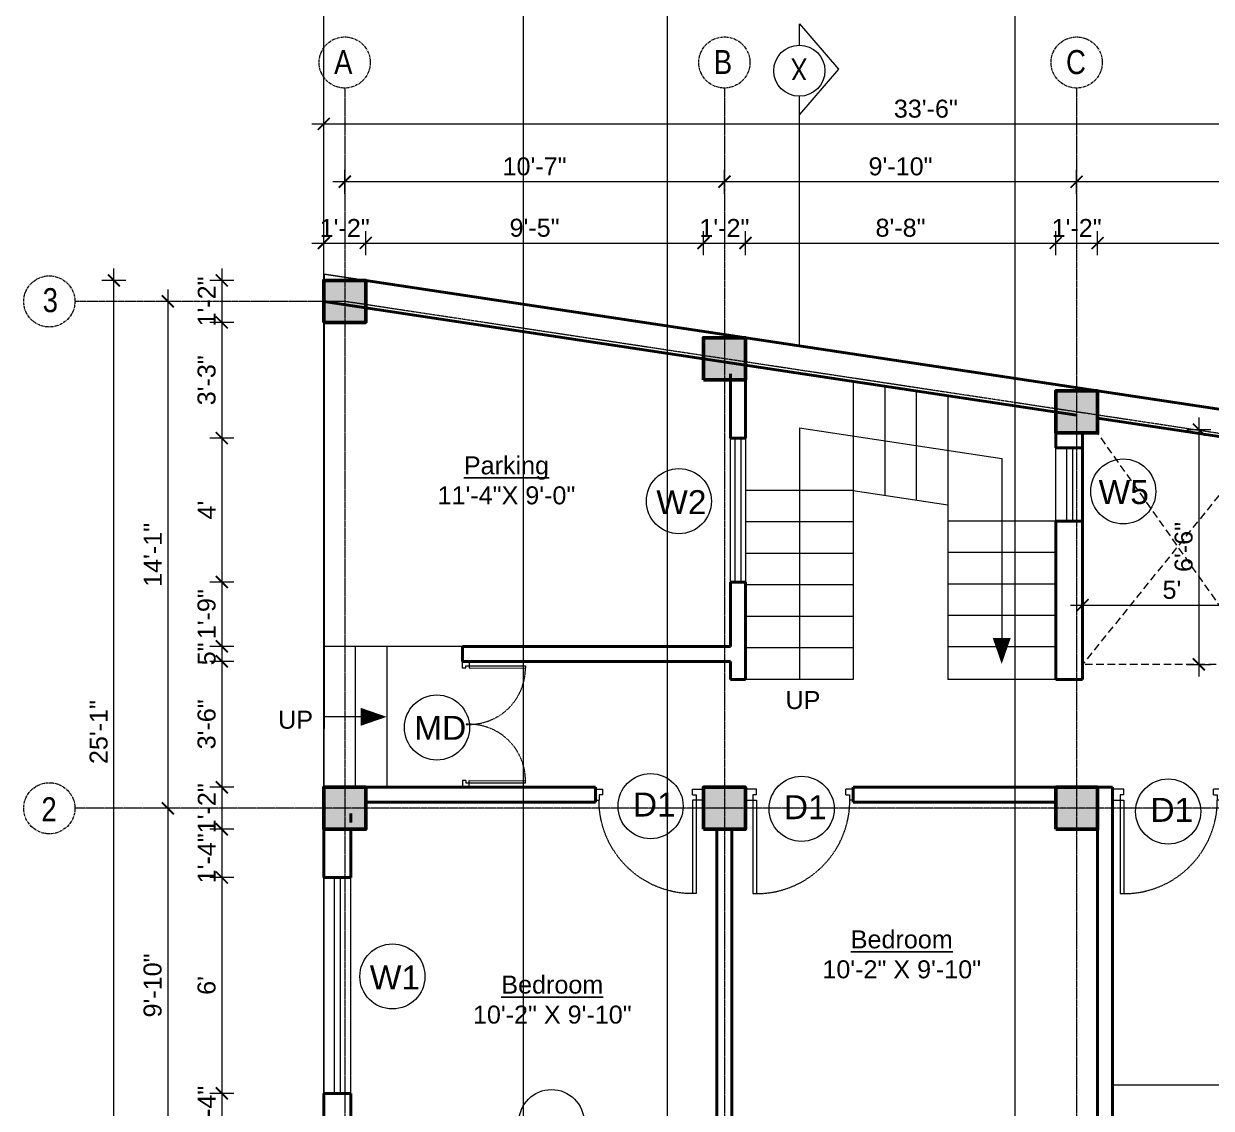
# Model space of a CAD drawing. Header units: inches. Extents: x 136316 to 155547, y -21384 to -17606.
# Drawn here: x 151660.4 to 152056.5, y -19731.6 to -19369.8 of the extents above; entities that cross this region are included whole.
import ezdxf

# ---------------------------------------------------------------- set-up
doc = ezdxf.new("R2010")
doc.units = ezdxf.units.IN
doc.header["$LTSCALE"] = 0.5
doc.header["$MEASUREMENT"] = 0
doc.header["$PDMODE"] = 66
doc.linetypes.add('CENTER', pattern=[2, 1.25, -0.25, 0.25, -0.25])
doc.linetypes.add('HIDDEN', pattern=[0.375, 0.25, -0.125])
for name, color, linetype, lineweight in [('Annotate-Lite.w', 177, 'Continuous', 9), ('Annotations-Bold.w', 177, 'Continuous', 13), ('C-COLUMN', 1, 'Continuous', 50), ('DIM', 4, 'Continuous', 5), ('DIM 1-100', 4, 'Continuous', 13), ('Door-Window.w', 4, 'Continuous', 15), ('F-FURNITURE', 30, 'Continuous', 13), ('HACTH', 253, 'Continuous', 9), ('stair', 132, 'Continuous', 13), ('TEXT', 220, 'Continuous', 9), ('wall', 1, 'Continuous', 40), ('window', 4, 'Continuous', 13)]:
    doc.layers.add(name, color=color, linetype=linetype, lineweight=lineweight)
doc.styles.add('ARAIL', font='ARIALN.TTF')
doc.styles.add('arial.', font='arial.ttf')
doc.styles.add('gaurav', font='arial.ttf')
doc.styles.get("Standard").update_dxf_attribs({"font": 'arial.ttf'})
doc.dimstyles.new('1 by 96', dxfattribs={"dimtxt": 6, "dimasz": 4, "dimexe": 4, "dimexo": 4, "dimgap": 2, "dimtad": 1, "dimdec": 0, "dimzin": 0, "dimdsep": 46, "dimlunit": 4, "dimtxsty": 'Standard', "dimblk": 'ARCHTICK', "dimcen": 0, "dimdle": 4, "dimadec": 0, "dimazin": 0, "dimtfac": 1, "dimtdec": 0, "dimtix": 1, "dimtofl": 0, "dimtmove": 1, "dimatfit": 3, "dimldrblk": 'ARCHTICK', "dimfxl": 4, "dimfxlon": 1, "dimtolj": 1, "dimtzin": 0, "dimlwd": -1, "dimlwe": -1, "dimarcsym": 0})

# ---------------------------------------------------------------- blocks, each defined once
blk = doc.blocks.new('FDFDRE')
at = {"ltscale": 3}
for p, q in [((165701.11, -58637.82), (165701.1, -58641.5)), ((165701.1, -58641.5), (165703.55, -58641.5)), ((165704.78, -58637.83), (165701.11, -58637.82)), ((165703.55, -58641.5), (165703.53, -58672.63)), ((165704.78, -58639.66), (165703.55, -58639.66)), ((165703.55, -58639.66), (165703.55, -58641.5)), ((165703.55, -58641.5), (165704.78, -58641.5)), ((165704.78, -58641.5), (165704.76, -58672.65)), ((165704.78, -58639.66), (165704.78, -58637.83)), ((165766.98, -58637.83), (165770.65, -58637.82)), ((165766.98, -58639.66), (165766.98, -58637.83)), ((165766.98, -58639.66), (165768.2, -58639.66)), ((165766.98, -58641.5), (165767, -58672.65)), ((165768.2, -58641.5), (165766.98, -58641.5)), ((165768.2, -58639.66), (165768.2, -58641.5)), ((165770.65, -58641.5), (165768.2, -58641.5)), ((165768.2, -58641.5), (165768.22, -58672.63)), ((165770.65, -58637.82), (165770.65, -58641.5)), ((165703.53, -58672.63), (165704.76, -58672.65)), ((165768.22, -58672.63), (165767, -58672.65))]:
    blk.add_line(p, q, dxfattribs=at)
at = {"layer": 'Door-Window.w', "color": 9, "linetype": 'HIDDEN', "lineweight": 18}
for centre, start, end in [((165704.78, -58641.5), 269.96183, 3.38353), ((165766.98, -58641.5), 176.61647, 270.03817)]:
    blk.add_arc(centre, 31.16, start, end, dxfattribs=at)
blk = doc.blocks.new('3-0')
at = {"ltscale": 3}
for p, q in [((11063.05, 10097.68), (11065.97, 10099.9)), ((11065.97, 10099.9), (11066.71, 10098.92)), ((11063.05, 10097.68), (11064.53, 10095.73)), ((11065.99, 10096.84), (11064.53, 10095.73)), ((11065.25, 10097.81), (11066.71, 10098.92)), ((11065.99, 10096.84), (11065.25, 10097.81)), ((11085.5, 10074.13), (11110.32, 10092.96)), ((11086.24, 10073.15), (11111.05, 10091.97)), ((11111.05, 10091.97), (11110.32, 10092.96)), ((11084.04, 10073.02), (11082.57, 10071.91)), ((11082.57, 10071.91), (11084.79, 10068.98)), ((11084.04, 10073.02), (11084.78, 10072.04)), ((11084.78, 10072.04), (11086.24, 10073.15)), ((11086.24, 10073.15), (11085.5, 10074.13)), ((11087.72, 10071.2), (11086.24, 10073.15)), ((11084.79, 10068.98), (11087.72, 10071.2))]:
    blk.add_line(p, q, dxfattribs=at)
at = {"layer": 'Door-Window.w', "color": 9, "linetype": 'HIDDEN', "lineweight": 18}
blk.add_arc((11085.5, 10074.13), 31.16, 37.1906, 127.1465, dxfattribs=at)
blk = doc.blocks.new('_ArchTick')
at = {"color": 0, "linetype": 'ByBlock', "const_width": 0.15}
blk.add_lwpolyline([(-0.5, -0.5), (0.5, 0.5)], dxfattribs=at)
blk = doc.blocks.new('*D540')
at = {"layer": 'Defpoints', "color": 0, "transparency": 16777216}
for p in [(151774.48, -19442.94), (151760.48, -19455.43), (151774.48, -19455.43)]:
    blk.add_point(p, dxfattribs=at)
at = {"layer": 'DIM 1-100', "color": 0, "transparency": 16777216}
for p, q in [((151760.48, -19446.94), (151760.48, -19438.94)), ((151774.48, -19446.94), (151774.48, -19438.94)), ((151756.48, -19442.94), (151778.48, -19442.94))]:
    blk.add_line(p, q, dxfattribs=at)
at = {"layer": 'DIM 1-100', "color": 0, "transparency": 16777216, "xscale": 4, "yscale": 4, "zscale": 4, "rotation": 180}
blk.add_blockref('_ArchTick', (151760.48, -19442.94), dxfattribs=at)
at = {"layer": 'DIM 1-100', "color": 0, "transparency": 16777216, "xscale": 4, "yscale": 4, "zscale": 4}
blk.add_blockref('_ArchTick', (151774.48, -19442.94), dxfattribs=at)
at = {"layer": 'DIM 1-100', "color": 0, "transparency": 16777216, "insert": (151767.48, -19437.93), "char_height": 6, "attachment_point": 5}
blk.add_mtext('\\A1;1\'-2"', dxfattribs=at)
blk = doc.blocks.new('*D541')
at = {"layer": 'Defpoints', "color": 0, "transparency": 16777216}
for p in [(151887.13, -19442.94), (151774.48, -19455.43), (151887.13, -19474.55)]:
    blk.add_point(p, dxfattribs=at)
at = {"layer": 'DIM 1-100', "color": 0, "transparency": 16777216}
for p, q in [((151774.48, -19446.94), (151774.48, -19438.94)), ((151887.13, -19446.94), (151887.13, -19438.94)), ((151770.48, -19442.94), (151891.13, -19442.94))]:
    blk.add_line(p, q, dxfattribs=at)
at = {"layer": 'DIM 1-100', "color": 0, "transparency": 16777216, "xscale": 4, "yscale": 4, "zscale": 4, "rotation": 180}
blk.add_blockref('_ArchTick', (151774.48, -19442.94), dxfattribs=at)
at = {"layer": 'DIM 1-100', "color": 0, "transparency": 16777216, "xscale": 4, "yscale": 4, "zscale": 4}
blk.add_blockref('_ArchTick', (151887.13, -19442.94), dxfattribs=at)
at = {"layer": 'DIM 1-100', "color": 0, "transparency": 16777216, "insert": (151830.81, -19437.88), "char_height": 6, "attachment_point": 5}
blk.add_mtext('\\A1;9\'-5"', dxfattribs=at)
blk = doc.blocks.new('*D542')
at = {"layer": 'Defpoints', "color": 0, "transparency": 16777216}
for p in [(151901.13, -19442.94), (151887.13, -19474.55), (151901.13, -19474.55)]:
    blk.add_point(p, dxfattribs=at)
at = {"layer": 'DIM 1-100', "color": 0, "transparency": 16777216}
for p, q in [((151887.13, -19446.94), (151887.13, -19438.94)), ((151901.13, -19446.94), (151901.13, -19438.94)), ((151883.13, -19442.94), (151905.13, -19442.94))]:
    blk.add_line(p, q, dxfattribs=at)
at = {"layer": 'DIM 1-100', "color": 0, "transparency": 16777216, "xscale": 4, "yscale": 4, "zscale": 4, "rotation": 180}
blk.add_blockref('_ArchTick', (151887.13, -19442.94), dxfattribs=at)
at = {"layer": 'DIM 1-100', "color": 0, "transparency": 16777216, "xscale": 4, "yscale": 4, "zscale": 4}
blk.add_blockref('_ArchTick', (151901.13, -19442.94), dxfattribs=at)
at = {"layer": 'DIM 1-100', "color": 0, "transparency": 16777216, "insert": (151894.13, -19437.93), "char_height": 6, "attachment_point": 5}
blk.add_mtext('\\A1;1\'-2"', dxfattribs=at)
blk = doc.blocks.new('*D543')
at = {"layer": 'Defpoints', "color": 0, "transparency": 16777216}
for p in [(152004.63, -19442.94), (151901.13, -19474.55), (152004.63, -19492.29)]:
    blk.add_point(p, dxfattribs=at)
at = {"layer": 'DIM 1-100', "color": 0, "transparency": 16777216}
for p, q in [((151901.13, -19446.94), (151901.13, -19438.94)), ((152004.63, -19446.94), (152004.63, -19438.94)), ((151897.13, -19442.94), (152008.63, -19442.94))]:
    blk.add_line(p, q, dxfattribs=at)
at = {"layer": 'DIM 1-100', "color": 0, "transparency": 16777216, "xscale": 4, "yscale": 4, "zscale": 4, "rotation": 180}
blk.add_blockref('_ArchTick', (151901.13, -19442.94), dxfattribs=at)
at = {"layer": 'DIM 1-100', "color": 0, "transparency": 16777216, "xscale": 4, "yscale": 4, "zscale": 4}
blk.add_blockref('_ArchTick', (152004.63, -19442.94), dxfattribs=at)
at = {"layer": 'DIM 1-100', "color": 0, "transparency": 16777216, "insert": (151952.88, -19437.88), "char_height": 6, "attachment_point": 5}
blk.add_mtext('\\A1;8\'-8"', dxfattribs=at)
blk = doc.blocks.new('*D544')
at = {"layer": 'Defpoints', "color": 0, "transparency": 16777216}
for p in [(152018.63, -19442.94), (152004.63, -19492.29), (152018.63, -19492.29)]:
    blk.add_point(p, dxfattribs=at)
at = {"layer": 'DIM 1-100', "color": 0, "transparency": 16777216}
for p, q in [((152004.63, -19446.94), (152004.63, -19438.94)), ((152018.63, -19446.94), (152018.63, -19438.94)), ((152000.63, -19442.94), (152022.63, -19442.94))]:
    blk.add_line(p, q, dxfattribs=at)
at = {"layer": 'DIM 1-100', "color": 0, "transparency": 16777216, "xscale": 4, "yscale": 4, "zscale": 4, "rotation": 180}
blk.add_blockref('_ArchTick', (152004.63, -19442.94), dxfattribs=at)
at = {"layer": 'DIM 1-100', "color": 0, "transparency": 16777216, "xscale": 4, "yscale": 4, "zscale": 4}
blk.add_blockref('_ArchTick', (152018.63, -19442.94), dxfattribs=at)
at = {"layer": 'DIM 1-100', "color": 0, "transparency": 16777216, "insert": (152011.63, -19437.93), "char_height": 6, "attachment_point": 5}
blk.add_mtext('\\A1;1\'-2"', dxfattribs=at)
blk = doc.blocks.new('*D545')
at = {"layer": 'Defpoints', "color": 0, "transparency": 16777216}
for p in [(152147.69, -19442.94), (152018.63, -19492.29), (152147.69, -19513.9)]:
    blk.add_point(p, dxfattribs=at)
at = {"layer": 'DIM 1-100', "color": 0, "transparency": 16777216}
for p, q in [((152018.63, -19446.94), (152018.63, -19438.94)), ((152147.69, -19446.94), (152147.69, -19438.94)), ((152014.63, -19442.94), (152151.69, -19442.94))]:
    blk.add_line(p, q, dxfattribs=at)
at = {"layer": 'DIM 1-100', "color": 0, "transparency": 16777216, "xscale": 4, "yscale": 4, "zscale": 4, "rotation": 180}
blk.add_blockref('_ArchTick', (152018.63, -19442.94), dxfattribs=at)
at = {"layer": 'DIM 1-100', "color": 0, "transparency": 16777216, "xscale": 4, "yscale": 4, "zscale": 4}
blk.add_blockref('_ArchTick', (152147.69, -19442.94), dxfattribs=at)
at = {"layer": 'DIM 1-100', "color": 0, "transparency": 16777216, "insert": (152083.16, -19437.88), "char_height": 6, "attachment_point": 5}
blk.add_mtext('\\A1;10\'-9"', dxfattribs=at)
blk = doc.blocks.new('*D547')
at = {"layer": 'Defpoints', "color": 0, "transparency": 16777216}
for p in [(152011.63, -19422.48), (152011.63, -19499.29), (152154.69, -19520.9)]:
    blk.add_point(p, dxfattribs=at)
at = {"layer": 'DIM 1-100', "color": 0, "transparency": 16777216}
for p, q in [((152011.63, -19426.48), (152011.63, -19418.48)), ((152154.69, -19426.48), (152154.69, -19418.48)), ((152158.69, -19422.48), (152007.63, -19422.48))]:
    blk.add_line(p, q, dxfattribs=at)
at = {"layer": 'DIM 1-100', "color": 0, "transparency": 16777216, "xscale": 4, "yscale": 4, "zscale": 4, "rotation": 180}
blk.add_blockref('_ArchTick', (152011.63, -19422.48), dxfattribs=at)
at = {"layer": 'DIM 1-100', "color": 0, "transparency": 16777216, "xscale": 4, "yscale": 4, "zscale": 4}
blk.add_blockref('_ArchTick', (152154.69, -19422.48), dxfattribs=at)
at = {"layer": 'DIM 1-100', "color": 0, "transparency": 16777216, "insert": (152083.16, -19417.46), "char_height": 6, "attachment_point": 5}
blk.add_mtext('\\A1;11\'-11"', dxfattribs=at)
blk = doc.blocks.new('*D548')
at = {"layer": 'Defpoints', "color": 0, "transparency": 16777216}
for p in [(151894.13, -19422.48), (151894.13, -19481.55), (152011.63, -19499.29)]:
    blk.add_point(p, dxfattribs=at)
at = {"layer": 'DIM 1-100', "color": 0, "transparency": 16777216}
for p, q in [((151894.13, -19426.48), (151894.13, -19418.48)), ((152011.63, -19426.48), (152011.63, -19418.48)), ((152015.63, -19422.48), (151890.13, -19422.48))]:
    blk.add_line(p, q, dxfattribs=at)
at = {"layer": 'DIM 1-100', "color": 0, "transparency": 16777216, "xscale": 4, "yscale": 4, "zscale": 4, "rotation": 180}
blk.add_blockref('_ArchTick', (151894.13, -19422.48), dxfattribs=at)
at = {"layer": 'DIM 1-100', "color": 0, "transparency": 16777216, "xscale": 4, "yscale": 4, "zscale": 4}
blk.add_blockref('_ArchTick', (152011.63, -19422.48), dxfattribs=at)
at = {"layer": 'DIM 1-100', "color": 0, "transparency": 16777216, "insert": (151952.88, -19417.41), "char_height": 6, "attachment_point": 5}
blk.add_mtext('\\A1;9\'-10"', dxfattribs=at)
blk = doc.blocks.new('*D549')
at = {"layer": 'Defpoints', "color": 0, "transparency": 16777216}
for p in [(151767.48, -19422.48), (151767.48, -19462.43), (151894.13, -19481.55)]:
    blk.add_point(p, dxfattribs=at)
at = {"layer": 'DIM 1-100', "color": 0, "transparency": 16777216}
for p, q in [((151767.48, -19426.48), (151767.48, -19418.48)), ((151894.13, -19426.48), (151894.13, -19418.48)), ((151898.13, -19422.48), (151763.48, -19422.48))]:
    blk.add_line(p, q, dxfattribs=at)
at = {"layer": 'DIM 1-100', "color": 0, "transparency": 16777216, "xscale": 4, "yscale": 4, "zscale": 4, "rotation": 180}
blk.add_blockref('_ArchTick', (151767.48, -19422.48), dxfattribs=at)
at = {"layer": 'DIM 1-100', "color": 0, "transparency": 16777216, "xscale": 4, "yscale": 4, "zscale": 4}
blk.add_blockref('_ArchTick', (151894.13, -19422.48), dxfattribs=at)
at = {"layer": 'DIM 1-100', "color": 0, "transparency": 16777216, "insert": (151830.81, -19417.41), "char_height": 6, "attachment_point": 5}
blk.add_mtext('\\A1;10\'-7"', dxfattribs=at)
blk = doc.blocks.new('*D550')
at = {"layer": 'Defpoints', "color": 0, "transparency": 16777216}
for p in [(152162.16, -19403.23), (151760.48, -19455.43), (152162.16, -19513.97)]:
    blk.add_point(p, dxfattribs=at)
at = {"layer": 'DIM 1-100', "color": 0, "transparency": 16777216}
for p, q in [((151760.48, -19407.23), (151760.48, -19399.23)), ((152162.16, -19407.23), (152162.16, -19399.23)), ((151756.48, -19403.23), (152166.16, -19403.23))]:
    blk.add_line(p, q, dxfattribs=at)
at = {"layer": 'DIM 1-100', "color": 0, "transparency": 16777216, "xscale": 4, "yscale": 4, "zscale": 4, "rotation": 180}
blk.add_blockref('_ArchTick', (151760.48, -19403.23), dxfattribs=at)
at = {"layer": 'DIM 1-100', "color": 0, "transparency": 16777216, "xscale": 4, "yscale": 4, "zscale": 4}
blk.add_blockref('_ArchTick', (152162.16, -19403.23), dxfattribs=at)
at = {"layer": 'DIM 1-100', "color": 0, "transparency": 16777216, "insert": (151961.32, -19398.16), "char_height": 6, "attachment_point": 5}
blk.add_mtext('\\A1;33\'-6"', dxfattribs=at)
blk = doc.blocks.new('*D571')
at = {"layer": 'Defpoints', "color": 0, "transparency": 16777216}
for p in [(151760.48, -19455.43), (151726.48, -19469.43), (151760.48, -19469.43)]:
    blk.add_point(p, dxfattribs=at)
at = {"layer": 'DIM 1-100', "color": 0, "transparency": 16777216}
for p, q in [((151726.48, -19451.43), (151726.48, -19473.43)), ((151730.48, -19455.43), (151722.48, -19455.43)), ((151730.48, -19469.43), (151722.48, -19469.43))]:
    blk.add_line(p, q, dxfattribs=at)
at = {"layer": 'DIM 1-100', "color": 0, "transparency": 16777216, "xscale": 4, "yscale": 4, "zscale": 4}
for p, rotation in [((151726.48, -19455.43), 90), ((151726.48, -19469.43), 270)]:
    blk.add_blockref('_ArchTick', p, dxfattribs=dict(at, rotation=rotation))
at = {"layer": 'DIM 1-100', "color": 0, "transparency": 16777216, "insert": (151721.47, -19462.43), "char_height": 6, "attachment_point": 5, "rotation": 90}
blk.add_mtext('\\A1;1\'-2"', dxfattribs=at)
blk = doc.blocks.new('*D572')
at = {"layer": 'Defpoints', "color": 0, "transparency": 16777216}
for p in [(151760.48, -19469.43), (151726.48, -19508.03), (151896.13, -19508.03)]:
    blk.add_point(p, dxfattribs=at)
at = {"layer": 'DIM 1-100', "color": 0, "transparency": 16777216}
for p, q in [((151726.48, -19465.43), (151726.48, -19512.03)), ((151730.48, -19469.43), (151722.48, -19469.43)), ((151730.48, -19508.03), (151722.48, -19508.03))]:
    blk.add_line(p, q, dxfattribs=at)
at = {"layer": 'DIM 1-100', "color": 0, "transparency": 16777216, "xscale": 4, "yscale": 4, "zscale": 4}
for p, rotation in [((151726.48, -19469.43), 90), ((151726.48, -19508.03), 270)]:
    blk.add_blockref('_ArchTick', p, dxfattribs=dict(at, rotation=rotation))
at = {"layer": 'DIM 1-100', "color": 0, "transparency": 16777216, "insert": (151721.42, -19488.73), "char_height": 6, "attachment_point": 5, "rotation": 90}
blk.add_mtext('\\A1;3\'-3"', dxfattribs=at)
blk = doc.blocks.new('*D573')
at = {"layer": 'Defpoints', "color": 0, "transparency": 16777216}
for p in [(151896.13, -19508.03), (151726.48, -19556.03), (151896.13, -19556.03)]:
    blk.add_point(p, dxfattribs=at)
at = {"layer": 'DIM 1-100', "color": 0, "transparency": 16777216}
for p, q in [((151726.48, -19504.03), (151726.48, -19560.03)), ((151730.48, -19508.03), (151722.48, -19508.03)), ((151730.48, -19556.03), (151722.48, -19556.03))]:
    blk.add_line(p, q, dxfattribs=at)
at = {"layer": 'DIM 1-100', "color": 0, "transparency": 16777216, "xscale": 4, "yscale": 4, "zscale": 4}
for p, rotation in [((151726.48, -19508.03), 90), ((151726.48, -19556.03), 270)]:
    blk.add_blockref('_ArchTick', p, dxfattribs=dict(at, rotation=rotation))
at = {"layer": 'DIM 1-100', "color": 0, "transparency": 16777216, "insert": (151721.48, -19532.03), "char_height": 6, "attachment_point": 5, "rotation": 90}
blk.add_mtext("\\A1;4'", dxfattribs=at)
blk = doc.blocks.new('*D574')
at = {"layer": 'Defpoints', "color": 0, "transparency": 16777216}
for p in [(151896.13, -19556.03), (151726.48, -19577.5), (151896.13, -19577.5)]:
    blk.add_point(p, dxfattribs=at)
at = {"layer": 'DIM 1-100', "color": 0, "transparency": 16777216}
for p, q in [((151726.48, -19552.03), (151726.48, -19581.5)), ((151730.48, -19556.03), (151722.48, -19556.03)), ((151730.48, -19577.5), (151722.48, -19577.5))]:
    blk.add_line(p, q, dxfattribs=at)
at = {"layer": 'DIM 1-100', "color": 0, "transparency": 16777216, "xscale": 4, "yscale": 4, "zscale": 4}
for p, rotation in [((151726.48, -19556.03), 90), ((151726.48, -19577.5), 270)]:
    blk.add_blockref('_ArchTick', p, dxfattribs=dict(at, rotation=rotation))
at = {"layer": 'DIM 1-100', "color": 0, "transparency": 16777216, "insert": (151721.42, -19566.76), "char_height": 6, "attachment_point": 5, "rotation": 90}
blk.add_mtext('\\A1;1\'-9"', dxfattribs=at)
blk = doc.blocks.new('*D575')
at = {"layer": 'Defpoints', "color": 0, "transparency": 16777216}
for p in [(151896.13, -19577.5), (151726.48, -19582.5), (151806.72, -19582.5)]:
    blk.add_point(p, dxfattribs=at)
at = {"layer": 'DIM 1-100', "color": 0, "transparency": 16777216}
for p, q in [((151730.48, -19577.5), (151722.48, -19577.5)), ((151730.48, -19582.5), (151722.48, -19582.5))]:
    blk.add_line(p, q, dxfattribs=at)
at = {"layer": 'DIM 1-100', "color": 0, "transparency": 16777216, "insert": (151721.43, -19580), "char_height": 6, "attachment_point": 5, "rotation": 90}
blk.add_mtext('\\A1;5"', dxfattribs=at)
blk = doc.blocks.new('*D576')
at = {"layer": 'Defpoints', "color": 0, "transparency": 16777216}
for p in [(151806.72, -19582.5), (151726.48, -19624.5), (151760.48, -19624.5)]:
    blk.add_point(p, dxfattribs=at)
at = {"layer": 'DIM 1-100', "color": 0, "transparency": 16777216}
for p, q in [((151726.48, -19578.5), (151726.48, -19628.5)), ((151730.48, -19582.5), (151722.48, -19582.5)), ((151730.48, -19624.5), (151722.48, -19624.5))]:
    blk.add_line(p, q, dxfattribs=at)
at = {"layer": 'DIM 1-100', "color": 0, "transparency": 16777216, "xscale": 4, "yscale": 4, "zscale": 4}
for p, rotation in [((151726.48, -19582.5), 90), ((151726.48, -19624.5), 270)]:
    blk.add_blockref('_ArchTick', p, dxfattribs=dict(at, rotation=rotation))
at = {"layer": 'DIM 1-100', "color": 0, "transparency": 16777216, "insert": (151721.42, -19603.5), "char_height": 6, "attachment_point": 5, "rotation": 90}
blk.add_mtext('\\A1;3\'-6"', dxfattribs=at)
blk = doc.blocks.new('*D577')
at = {"layer": 'Defpoints', "color": 0, "transparency": 16777216}
for p in [(151760.48, -19624.5), (151726.48, -19638.5), (151760.48, -19638.5)]:
    blk.add_point(p, dxfattribs=at)
at = {"layer": 'DIM 1-100', "color": 0, "transparency": 16777216}
for p, q in [((151726.48, -19620.5), (151726.48, -19642.5)), ((151730.48, -19624.5), (151722.48, -19624.5)), ((151730.48, -19638.5), (151722.48, -19638.5))]:
    blk.add_line(p, q, dxfattribs=at)
at = {"layer": 'DIM 1-100', "color": 0, "transparency": 16777216, "xscale": 4, "yscale": 4, "zscale": 4}
for p, rotation in [((151726.48, -19624.5), 90), ((151726.48, -19638.5), 270)]:
    blk.add_blockref('_ArchTick', p, dxfattribs=dict(at, rotation=rotation))
at = {"layer": 'DIM 1-100', "color": 0, "transparency": 16777216, "insert": (151721.47, -19631.5), "char_height": 6, "attachment_point": 5, "rotation": 90}
blk.add_mtext('\\A1;1\'-2"', dxfattribs=at)
blk = doc.blocks.new('*D578')
at = {"layer": 'Defpoints', "color": 0, "transparency": 16777216}
for p in [(151760.48, -19638.5), (151726.48, -19654.61), (151760.48, -19654.61)]:
    blk.add_point(p, dxfattribs=at)
at = {"layer": 'DIM 1-100', "color": 0, "transparency": 16777216}
for p, q in [((151726.48, -19634.5), (151726.48, -19658.61)), ((151730.48, -19638.5), (151722.48, -19638.5)), ((151730.48, -19654.61), (151722.48, -19654.61))]:
    blk.add_line(p, q, dxfattribs=at)
at = {"layer": 'DIM 1-100', "color": 0, "transparency": 16777216, "xscale": 4, "yscale": 4, "zscale": 4}
for p, rotation in [((151726.48, -19638.5), 90), ((151726.48, -19654.61), 270)]:
    blk.add_blockref('_ArchTick', p, dxfattribs=dict(at, rotation=rotation))
at = {"layer": 'DIM 1-100', "color": 0, "transparency": 16777216, "insert": (151721.47, -19648.19), "char_height": 6, "attachment_point": 5, "rotation": 90}
blk.add_mtext('\\A1;1\'-4"', dxfattribs=at)
blk = doc.blocks.new('*D469')
at = {"layer": 'Defpoints', "color": 0, "transparency": 16777216}
for p in [(151760.48, -19654.61), (151726.48, -19726.61), (151760.48, -19726.61)]:
    blk.add_point(p, dxfattribs=at)
at = {"layer": 'DIM 1-100', "color": 0, "transparency": 16777216}
for p, q in [((151726.48, -19650.61), (151726.48, -19730.61)), ((151730.48, -19654.61), (151722.48, -19654.61)), ((151730.48, -19726.61), (151722.48, -19726.61))]:
    blk.add_line(p, q, dxfattribs=at)
at = {"layer": 'DIM 1-100', "color": 0, "transparency": 16777216, "xscale": 4, "yscale": 4, "zscale": 4}
for p, rotation in [((151726.48, -19654.61), 90), ((151726.48, -19726.61), 270)]:
    blk.add_blockref('_ArchTick', p, dxfattribs=dict(at, rotation=rotation))
at = {"layer": 'DIM 1-100', "color": 0, "transparency": 16777216, "insert": (151721.42, -19690.61), "char_height": 6, "attachment_point": 5, "rotation": 90}
blk.add_mtext("\\A1;6'", dxfattribs=at)
blk = doc.blocks.new('*D579')
at = {"layer": 'Defpoints', "color": 0, "transparency": 16777216}
for p in [(151760.48, -19726.61), (151726.48, -19742.73), (151760.48, -19742.73)]:
    blk.add_point(p, dxfattribs=at)
at = {"layer": 'DIM 1-100', "color": 0, "transparency": 16777216}
for p, q in [((151726.48, -19722.61), (151726.48, -19746.73)), ((151730.48, -19726.61), (151722.48, -19726.61)), ((151730.48, -19742.73), (151722.48, -19742.73))]:
    blk.add_line(p, q, dxfattribs=at)
at = {"layer": 'DIM 1-100', "color": 0, "transparency": 16777216, "xscale": 4, "yscale": 4, "zscale": 4}
for p, rotation in [((151726.48, -19726.61), 90), ((151726.48, -19742.73), 270)]:
    blk.add_blockref('_ArchTick', p, dxfattribs=dict(at, rotation=rotation))
at = {"layer": 'DIM 1-100', "color": 0, "transparency": 16777216, "insert": (151721.47, -19732.41), "char_height": 6, "attachment_point": 5, "rotation": 90}
blk.add_mtext('\\A1;1\'-4"', dxfattribs=at)
blk = doc.blocks.new('*D581')
at = {"layer": 'Defpoints', "color": 0, "transparency": 16777216}
for p in [(151760.56, -19462.43), (151708.48, -19631.5), (151760.48, -19631.5)]:
    blk.add_point(p, dxfattribs=at)
at = {"layer": 'DIM 1-100', "color": 0, "transparency": 16777216}
for p, q in [((151708.48, -19458.43), (151708.48, -19635.5)), ((151712.48, -19462.43), (151704.48, -19462.43)), ((151712.48, -19631.5), (151704.48, -19631.5))]:
    blk.add_line(p, q, dxfattribs=at)
at = {"layer": 'DIM 1-100', "color": 0, "transparency": 16777216, "xscale": 4, "yscale": 4, "zscale": 4}
for p, rotation in [((151708.48, -19462.43), 90), ((151708.48, -19631.5), 270)]:
    blk.add_blockref('_ArchTick', p, dxfattribs=dict(at, rotation=rotation))
at = {"layer": 'DIM 1-100', "color": 0, "transparency": 16777216, "insert": (151703.47, -19546.97), "char_height": 6, "attachment_point": 5, "rotation": 90}
blk.add_mtext('\\A1;14\'-1"', dxfattribs=at)
blk = doc.blocks.new('*D582')
at = {"layer": 'Defpoints', "color": 0, "transparency": 16777216}
for p in [(151760.48, -19631.5), (151708.48, -19749.73), (151760.48, -19749.73)]:
    blk.add_point(p, dxfattribs=at)
at = {"layer": 'DIM 1-100', "color": 0, "transparency": 16777216}
for p, q in [((151708.48, -19627.5), (151708.48, -19753.73)), ((151712.48, -19631.5), (151704.48, -19631.5)), ((151712.48, -19749.73), (151704.48, -19749.73))]:
    blk.add_line(p, q, dxfattribs=at)
at = {"layer": 'DIM 1-100', "color": 0, "transparency": 16777216, "xscale": 4, "yscale": 4, "zscale": 4}
for p, rotation in [((151708.48, -19631.5), 90), ((151708.48, -19749.73), 270)]:
    blk.add_blockref('_ArchTick', p, dxfattribs=dict(at, rotation=rotation))
at = {"layer": 'DIM 1-100', "color": 0, "transparency": 16777216, "insert": (151703.42, -19690.61), "char_height": 6, "attachment_point": 5, "rotation": 90}
blk.add_mtext('\\A1;9\'-10"', dxfattribs=at)
blk = doc.blocks.new('*D470')
at = {"layer": 'Defpoints', "color": 0, "transparency": 16777216}
for p in [(151690.48, -19455.43), (151760.48, -19455.43), (151760.48, -19756.73)]:
    blk.add_point(p, dxfattribs=at)
at = {"layer": 'DIM 1-100', "color": 0, "transparency": 16777216}
for p, q in [((151690.48, -19760.73), (151690.48, -19451.43)), ((151694.48, -19455.43), (151686.48, -19455.43)), ((151694.48, -19756.73), (151686.48, -19756.73))]:
    blk.add_line(p, q, dxfattribs=at)
at = {"layer": 'DIM 1-100', "color": 0, "transparency": 16777216, "xscale": 4, "yscale": 4, "zscale": 4}
for p, rotation in [((151690.48, -19455.43), 90), ((151690.48, -19756.73), 270)]:
    blk.add_blockref('_ArchTick', p, dxfattribs=dict(at, rotation=rotation))
at = {"layer": 'DIM 1-100', "color": 0, "transparency": 16777216, "insert": (151685.42, -19606.08), "char_height": 6, "attachment_point": 5, "rotation": 90}
blk.add_mtext('\\A1;25\'-1"', dxfattribs=at)
blk = doc.blocks.new('*D471')
at = {"layer": 'Defpoints', "color": 0, "transparency": 16777216}
for p in [(152073.17, -19563.72), (152013.63, -19583.5), (152073.17, -19583.5)]:
    blk.add_point(p, dxfattribs=at)
at = {"layer": 'DIM 1-100', "color": 0, "transparency": 16777216}
for p, q in [((152013.63, -19567.72), (152013.63, -19559.72)), ((152073.17, -19567.72), (152073.17, -19559.72)), ((152009.63, -19563.72), (152077.17, -19563.72))]:
    blk.add_line(p, q, dxfattribs=at)
at = {"layer": 'DIM 1-100', "color": 0, "transparency": 16777216, "xscale": 4, "yscale": 4, "zscale": 4, "rotation": 180}
blk.add_blockref('_ArchTick', (152013.63, -19563.72), dxfattribs=at)
at = {"layer": 'DIM 1-100', "color": 0, "transparency": 16777216, "xscale": 4, "yscale": 4, "zscale": 4}
blk.add_blockref('_ArchTick', (152073.17, -19563.72), dxfattribs=at)
at = {"layer": 'DIM 1-100', "color": 0, "transparency": 16777216, "insert": (152043.4, -19558.67), "char_height": 6, "attachment_point": 5}
blk.add_mtext("\\A1;5'", dxfattribs=at)
blk = doc.blocks.new('*D472')
at = {"layer": 'Defpoints', "color": 0, "transparency": 16777216}
for p in [(152043.59, -19505.17), (152043.4, -19583.5), (152052.4, -19583.5)]:
    blk.add_point(p, dxfattribs=at)
at = {"layer": 'DIM 1-100', "color": 0, "transparency": 16777216}
for p, q in [((152052.4, -19501.17), (152052.4, -19587.5)), ((152048.4, -19505.17), (152056.4, -19505.17)), ((152048.4, -19583.5), (152056.4, -19583.5))]:
    blk.add_line(p, q, dxfattribs=at)
at = {"layer": 'DIM 1-100', "color": 0, "transparency": 16777216, "xscale": 4, "yscale": 4, "zscale": 4}
for p, rotation in [((152052.4, -19505.17), 90), ((152052.4, -19583.5), 270)]:
    blk.add_blockref('_ArchTick', p, dxfattribs=dict(at, rotation=rotation))
at = {"layer": 'DIM 1-100', "color": 0, "transparency": 16777216, "insert": (152047.34, -19544.33), "char_height": 6, "attachment_point": 5, "rotation": 90}
blk.add_mtext('\\A1;6\'-6"', dxfattribs=at)

msp = doc.modelspace()

# ---------------------------------------------------------------- hatches: boundary and pattern name
at = {"layer": 'C-COLUMN'}
h = msp.add_hatch(color=256, dxfattribs=at)
h.dxf.hatch_style = 1
h.paths.add_polyline_path([(151774.48, -19455.43), (151760.48, -19455.43), (151760.48, -19469.43), (151774.48, -19469.43)])
h = msp.add_hatch(color=256, dxfattribs=at)
h.dxf.hatch_style = 1
h.paths.add_polyline_path([(151901.13, -19474.55), (151887.13, -19474.55), (151887.13, -19488.55), (151901.13, -19488.55)])
h = msp.add_hatch(color=256, dxfattribs=at)
h.dxf.hatch_style = 1
h.paths.add_polyline_path([(152018.63, -19492.29), (152004.63, -19492.29), (152004.63, -19506.29), (152018.63, -19506.29)])
h = msp.add_hatch(color=256, dxfattribs=at)
h.dxf.hatch_style = 1
h.paths.add_polyline_path([(151774.48, -19624.5), (151760.48, -19624.5), (151760.48, -19638.5), (151774.48, -19638.5)])
h = msp.add_hatch(color=256, dxfattribs=at)
h.dxf.hatch_style = 1
h.paths.add_polyline_path([(151901.13, -19624.5), (151887.13, -19624.5), (151887.13, -19638.5), (151901.13, -19638.5)])
h = msp.add_hatch(color=256, dxfattribs=at)
h.dxf.hatch_style = 1
h.paths.add_polyline_path([(152018.63, -19624.5), (152004.63, -19624.5), (152004.63, -19638.5), (152018.63, -19638.5)])

# ---------------------------------------------------------------- linework, layer by layer
at = {"layer": 'Annotate-Lite.w'}
for p in [(151760.48, -20177.7), (151827.13, -18385.3), (151875.13, -18383.12), (151991.08, -18505.8)]:
    msp.add_xline(p, (0, 1), dxfattribs=at)
at = {"layer": 'Annotate-Lite.w', "ltscale": 0.005}
for centre in [(152027.18, -19525.81), (151878.95, -19529.04), (151798.25, -19604.57), (151869.51, -19630.81), (151919.89, -19631.7), (152042.15, -19632.58), (151783.39, -19687.6), (151836.44, -19736.18)]:
    msp.add_circle(centre, 10.86, dxfattribs=at)
at = {"layer": 'Annotations-Bold.w', "linetype": 'CENTER', "ltscale": 0.3}
for p, q in [((151767.48, -19391.25), (151767.48, -19838)), ((151894.13, -19391.25), (151894.13, -19838)), ((152011.63, -19391.25), (152011.63, -19838)), ((152237.7, -19631.5), (151677.48, -19631.5))]:
    msp.add_line(p, q, dxfattribs=at)
msp.add_lwpolyline([(152237.7, -19520.9), (152154.69, -19520.9), (152011.63, -19499.29), (151894.13, -19481.55), (151767.48, -19462.43), (151677.48, -19462.43)], dxfattribs=at)
at = {"layer": 'Annotations-Bold.w', "linetype": 'CENTER', "ltscale": 1.5}
for centre in [(151767.48, -19382.72), (151894.13, -19382.72), (152011.63, -19382.72), (151668.95, -19462.43), (151668.95, -19631.5)]:
    msp.add_circle(centre, 8.53, dxfattribs=at)
at = {"layer": 'C-COLUMN'}
for points in [[(151760.48, -19469.43), (151774.48, -19469.43), (151774.48, -19455.43), (151760.48, -19455.43)], [(151887.13, -19488.55), (151901.13, -19488.55), (151901.13, -19474.55), (151887.13, -19474.55)], [(152004.63, -19506.29), (152018.63, -19506.29), (152018.63, -19492.29), (152004.63, -19492.29)], [(151760.48, -19638.5), (151774.48, -19638.5), (151774.48, -19624.5), (151760.48, -19624.5)], [(151887.13, -19638.5), (151901.13, -19638.5), (151901.13, -19624.5), (151887.13, -19624.5)], [(152004.63, -19638.5), (152018.63, -19638.5), (152018.63, -19624.5), (152004.63, -19624.5)]]:
    msp.add_lwpolyline(points, close=True, dxfattribs=at)
at = {"layer": 'Defpoints'}
msp.add_lwpolyline([(152162.16, -19513.97), (152152.59, -19756.73), (151760.48, -19756.73), (151760.59, -19453.33), (152162.16, -19513.97)], dxfattribs=at)
at = {"layer": 'DIM'}
for p, q in [((151919.13, -19504.58), (151919.13, -19588.5)), ((151919.13, -19504.58), (151986.63, -19514.77)), ((151986.63, -19514.77), (151986.63, -19574.7, 0))]:
    msp.add_line(p, q, dxfattribs=at)
at = {"layer": 'DIM 1-100'}
msp.add_lwpolyline([(151772.8, -19601), (151760.48, -19601)], dxfattribs=at)
at = {"layer": 'F-FURNITURE'}
msp.add_lwpolyline([(152023.63, -19723.73), (152120.86, -19723.73), (152123.23, -19663.84), (152147.24, -19663.84)], dxfattribs=at)
at = {"layer": 'HACTH', "linetype": 'HIDDEN', "ltscale": 20}
for p, q in [((152073.17, -19583.5), (152018.63, -19506.29)), ((152073.17, -19509.63), (152013.63, -19583.5))]:
    msp.add_line(p, q, dxfattribs=at)
msp.add_lwpolyline([(152073.17, -19583.5), (152013.63, -19583.5), (152013.63, -19506.29), (152018.63, -19506.29), (152018.63, -19501.4), (152073.17, -19509.63), (152073.17, -19583.5)], dxfattribs=at)
at = {"layer": 'stair', "linetype": 'ByBlock'}
for p, q in [((151937.13, -19489.09), (151937.13, -19525.5)), ((151947.63, -19490.68), (151947.63, -19527.08)), ((151958.13, -19492.26), (151958.13, -19528.67)), ((151968.63, -19493.85), (151968.63, -19530.26)), ((151937.13, -19525.5), (151901.13, -19525.5)), ((151937.13, -19525.5), (151968.63, -19530.26)), ((151937.13, -19525.5), (151937.13, -19588.5)), ((151968.63, -19530.26), (151968.63, -19588.5)), ((151937.13, -19536), (151901.13, -19536)), ((151937.13, -19546.5), (151901.13, -19546.5)), ((151937.13, -19557), (151901.13, -19557)), ((151937.13, -19567.5), (151901.13, -19567.5)), ((151806.72, -19577.5), (151760.48, -19577.5)), ((151760.48, -19577.5), (151760.48, -19624.5)), ((151770.98, -19577.5), (151770.98, -19624.5)), ((151781.48, -19577.5), (151781.48, -19624.5)), ((151937.13, -19578), (151901.13, -19578)), ((151937.13, -19588.5), (151901.13, -19588.5)), ((152004.63, -19588.5), (151968.63, -19588.5))]:
    msp.add_line(p, q, dxfattribs=at)
for points in [[(152004.63, -19535.69), (151968.63, -19535.69)], [(152004.63, -19546.19), (151968.63, -19546.19)], [(152004.63, -19556.69), (151968.63, -19556.69)], [(152004.63, -19567.19), (151968.63, -19567.19)], [(152004.63, -19577.69), (151968.63, -19577.69)]]:
    msp.add_lwpolyline(points, dxfattribs=at)
at = {"layer": 'stair', "linetype": 'ByBlock', "elevation": 0}
msp.add_lwpolyline([(151986.63, -19574.7, 6, 0, 0), (151986.63, -19583.38, 0, 0, 0)], format="xyseb", dxfattribs=at)
at = {"layer": 'stair', "linetype": 'ByBlock'}
msp.add_lwpolyline([(151772.8, -19601, 6, 0, 0), (151781.48, -19601, 0, 0, 0)], format="xyseb", dxfattribs=at)
at = {"layer": 'TEXT'}
for points in [[(151919.13, -19376.94), (151919.13, -19369.8), (151932.22, -19384.94), (151919.13, -19400.08)], [(151919.13, -19477.27), (151919.13, -19394)]]:
    msp.add_lwpolyline(points, dxfattribs=at)
msp.add_circle((151919.13, -19385.47), 8.53, dxfattribs=at)
at = {"layer": 'wall'}
for p, q in [((152018.63, -19492.29), (151774.48, -19455.43)), ((152018.63, -19492.29), (151774.48, -19455.43)), ((151901.13, -19508.03), (151901.13, -19483.66)), ((151901.13, -19508.03), (151901.13, -19483.66)), ((151896.13, -19508.03), (151896.13, -19486.55)), ((152073.17, -19500.53), (152018.63, -19492.29)), ((152004.63, -19511.29), (152004.63, -19499.28)), ((151896.13, -19508.03), (151901.13, -19508.03)), ((152013.63, -19588.5), (152013.63, -19506.29)), ((152004.63, -19511.29), (152013.63, -19511.29)), ((152004.63, -19588.5), (152004.63, -19535.69)), ((152004.63, -19535.69), (152013.63, -19535.69)), ((151896.13, -19577.5), (151896.13, -19556.03)), ((151896.13, -19556.03), (151901.13, -19556.03)), ((151901.13, -19588.5), (151901.13, -19556.03)), ((151901.13, -19588.5), (151901.13, -19556.03)), ((151806.72, -19577.5), (151896.13, -19577.5)), ((151806.72, -19577.5), (151806.72, -19582.5)), ((151806.72, -19582.5), (151896.13, -19582.5)), ((151896.13, -19588.5), (151896.13, -19582.5)), ((151896.13, -19588.5), (151901.13, -19588.5)), ((152004.63, -19588.5), (152013.63, -19588.5)), ((151851.13, -19629.5), (151851.13, -19624.5)), ((151937.13, -19624.5), (152004.63, -19624.5)), ((151937.13, -19624.5), (151937.13, -19629.5)), ((152018.63, -19624.5), (152023.63, -19624.5)), ((152023.63, -19624.5), (152023.63, -19747.73)), ((151774.48, -19629.5), (151851.13, -19629.5)), ((151937.13, -19629.5), (152004.63, -19629.5)), ((151769.48, -19636.25), (151769.48, -19633.25)), ((151760.48, -19638.5), (151760.48, -19654.61)), ((151769.48, -19638.5), (151769.48, -19654.61)), ((151891.63, -19638.5), (151891.63, -19742.73)), ((151891.63, -19638.5), (151896.63, -19638.5)), ((151896.63, -19638.5), (151896.63, -19742.73)), ((152018.63, -19638.5), (152018.63, -19742.73)), ((151769.48, -19654.61), (151760.48, -19654.61)), ((151760.48, -19726.61), (151760.48, -19742.73)), ((151769.48, -19726.61), (151760.48, -19726.61)), ((151769.48, -19726.61), (151769.48, -19742.73))]:
    msp.add_line(p, q, dxfattribs=at)
for points in [[(152018.63, -19492.29), (151774.48, -19455.43)], [(152011.63, -19500.34), (151760.48, -19462.42)], [(152011.63, -19500.34), (151760.48, -19462.42)], [(152073.17, -19509.63), (152018.63, -19501.4)], [(152073.17, -19509.63), (152018.63, -19501.4)], [(151760.48, -19624.5), (151851.13, -19624.5)]]:
    msp.add_lwpolyline(points, dxfattribs=at)
at = {"layer": 'window'}
for p, q in [((151896.13, -19556.03), (151896.13, -19508.03)), ((151897.63, -19508.03), (151897.63, -19556.03)), ((151899.63, -19508.03), (151899.63, -19556.03)), ((151901.13, -19508.03), (151901.13, -19556.03)), ((152004.63, -19535.69), (152004.63, -19511.29)), ((152008.23, -19511.29), (152008.23, -19535.69)), ((152010.23, -19511.29), (152010.23, -19535.69)), ((152013.63, -19535.69), (152013.63, -19511.29)), ((151760.48, -19726.61), (151760.48, -19654.61)), ((151763.98, -19654.61), (151763.98, -19726.61)), ((151765.98, -19654.61), (151765.98, -19726.61)), ((151769.48, -19726.61), (151769.48, -19654.61))]:
    msp.add_line(p, q, dxfattribs=at)

# ---------------------------------------------------------------- block references
at = {"layer": 'Door-Window.w', "ltscale": 0.005, "xscale": 0.6039383709985556, "yscale": 0.6039383709985556, "zscale": 0.6039383709985556, "rotation": 89.99999999999999}
msp.add_blockref('FDFDRE', (116393.09, -119697.76), dxfattribs=at)
at = {"layer": 'Door-Window.w', "linetype": 'ByBlock'}
for p, xscale, yscale, zscale, rotation in [((153207.69, -4711.42), -0.9997910039624013, 0.9997910039624017, 0.9997910039624017, 127.1905952198047), ((150580.57, -4711.42), 0.9997910039624013, 0.9997910039624013, 0.9997910039624013, 232.8094047801953), ((150703.16, -4711.42), 0.9997910039624013, 0.9997910039624013, 0.9997910039624013, 232.8094047801953)]:
    msp.add_blockref('3-0', p, dxfattribs=dict(at, xscale=xscale, yscale=yscale, zscale=zscale, rotation=rotation))

# ---------------------------------------------------------------- texts
at = {"layer": 'Annotate-Lite.w', "ltscale": 0.005, "char_height": 8, "attachment_point": 1, "style": 'gaurav'}
for s, insert in [('W5', (152018.95, -19522.02)), ('W2', (151871.4, -19525.39)), ('MD', (151790.64, -19600.67)), ('D1', (151863.59, -19626.25)), ('D1', (151913.97, -19627.14)), ('D1', (152036.23, -19628.03)), ('W1', (151775.84, -19683.95))]:
    msp.add_mtext_dynamic_manual_height_columns(s, width=8, gutter_width=100, heights=[0], dxfattribs=dict(at, insert=insert))
at = {"layer": 'Annotations-Bold.w', "linetype": 'CENTER', "ltscale": 1.5, "char_height": 8, "attachment_point": 1, "style": 'ARAIL'}
for s, insert in [('A', (151763.94, -19378.58)), ('B', (151890.59, -19378.58)), ('C', (152008.09, -19378.58)), ('3', (151666.73, -19458)), ('2', (151666.3, -19627.83))]:
    msp.add_mtext_dynamic_manual_height_columns(s, width=6.5393, gutter_width=100, heights=[0], dxfattribs=dict(at, insert=insert))
at = {"layer": 'TEXT', "insert": (151916.28, -19388.56), "char_height": 7.2, "attachment_point": 3, "rotation": 180, "style": 'ARAIL'}
msp.add_mtext_dynamic_manual_height_columns('X', width=125.4648, gutter_width=90, heights=[0], dxfattribs=at)
at = {"layer": 'TEXT', "lineweight": -2, "char_height": 6, "width": 127.5059, "attachment_point": 5, "style": 'arial.'}
for s, insert in [('{\\LParking\\P}11\'-4"X 9\'-0"', (151821.43, -19522.16)), ('UP', (151920.33, -19595.44)), ('UP', (151751.1, -19602.01)), ('{\\LBedroom\\P}10\'-2" X 9\'-10"', (151953.28, -19680.27)), ('{\\LBedroom\\P}10\'-2" X 9\'-10"', (151836.72, -19695.37))]:
    msp.add_mtext(s, dxfattribs=dict(at, insert=insert))

# ---------------------------------------------------------------- dimensions: what is measured, and where the dimension line sits
at = {"layer": 'DIM 1-100'}
for base, p1, p2, picture, middle in [((152162.16, -19403.23), (151760.48, -19455.43), (152162.16, -19513.97), '*D550', (151961.32, -19398.16)), ((151767.48, -19422.48), (151894.13, -19481.55), (151767.48, -19462.43), '*D549', (151830.81, -19417.41)), ((151894.13056834, -19422.4753938), (152011.63056834, -19499.29480565), (151894.13056834, -19481.55424114), '*D548', (151952.88056834, -19417.41195587)), ((152011.63, -19422.48), (152154.69, -19520.9), (152011.63, -19499.29), '*D547', (152083.16, -19417.46)), ((151887.13, -19442.94), (151774.48, -19455.43), (151887.13, -19474.55), '*D541', (151830.81, -19437.88)), ((152004.63056834, -19442.9441438), (151901.13056834, -19474.55424114), (152004.63056834, -19492.29480565), '*D543', (151952.88056834, -19437.88070587)), ((152147.69, -19442.94), (152018.63, -19492.29), (152147.69, -19513.9), '*D545', (152083.16, -19437.88)), ((152073.17, -19563.72), (152013.63, -19583.5), (152073.17, -19583.5), '*D471', (152043.4, -19558.67))]:
    dim = msp.add_linear_dim(base=base, p1=p1, p2=p2, dimstyle='1 by 96', dxfattribs=at)
    dim.commit()
    dim.dimension.update_dxf_attribs({"geometry": picture, "text_midpoint": middle})
for base, p1, p2, picture, middle in [((151774.48, -19442.94), (151760.48, -19455.43), (151774.48, -19455.43), '*D540', (151767.48, -19442.94)), ((151901.13, -19442.94), (151887.13, -19474.55), (151901.13, -19474.55), '*D542', (151894.13, -19442.94)), ((152018.63, -19442.94), (152004.63, -19492.29), (152018.63, -19492.29), '*D544', (152011.63, -19442.94))]:
    dim = msp.add_linear_dim(base=base, p1=p1, p2=p2, dimstyle='1 by 96', dxfattribs=at)
    dim.commit()
    dim.dimension.update_dxf_attribs({"geometry": picture, "text_midpoint": middle, "dimtype": 160})
for base, p1, p2, picture, middle in [((151690.48, -19455.43), (151760.48, -19756.73), (151760.48, -19455.43), '*D470', (151685.42, -19606.08)), ((151708.48, -19631.5), (151760.56, -19462.43), (151760.48, -19631.5), '*D581', (151703.47, -19546.97)), ((151726.48, -19508.03), (151760.48, -19469.43), (151896.13, -19508.03), '*D572', (151721.42, -19488.73)), ((151726.48, -19556.03), (151896.13, -19508.03), (151896.13, -19556.03), '*D573', (151721.48, -19532.03)), ((152052.4, -19583.5), (152043.59, -19505.17), (152043.4, -19583.5), '*D472', (152047.34, -19544.33)), ((151726.48, -19577.5), (151896.13, -19556.03), (151896.13, -19577.5), '*D574', (151721.42, -19566.76)), ((151726.48, -19582.5), (151896.13, -19577.5), (151806.72, -19582.5), '*D575', (151721.43, -19580)), ((151726.48, -19624.5), (151806.72, -19582.5), (151760.48, -19624.5), '*D576', (151721.42, -19603.5)), ((151708.48, -19749.73), (151760.48, -19631.5), (151760.48, -19749.73), '*D582', (151703.42, -19690.61)), ((151726.48, -19726.61), (151760.48, -19654.61), (151760.48, -19726.61), '*D469', (151721.42, -19690.61))]:
    dim = msp.add_linear_dim(base=base, p1=p1, p2=p2, angle=90, dimstyle='1 by 96', dxfattribs=at)
    dim.commit()
    dim.dimension.update_dxf_attribs({"geometry": picture, "text_midpoint": middle})
for base, p1, p2, picture, middle in [((151726.48, -19469.43), (151760.48, -19455.43), (151760.48, -19469.43), '*D571', (151726.48, -19462.43)), ((151726.48, -19638.5), (151760.48, -19624.5), (151760.48, -19638.5), '*D577', (151726.48, -19631.5)), ((151726.48, -19654.61), (151760.48, -19638.5), (151760.48, -19654.61), '*D578', (151726.48, -19648.19)), ((151726.48, -19742.73), (151760.48, -19726.61), (151760.48, -19742.73), '*D579', (151726.48, -19732.41))]:
    dim = msp.add_linear_dim(base=base, p1=p1, p2=p2, angle=90, dimstyle='1 by 96', dxfattribs=at)
    dim.commit()
    dim.dimension.update_dxf_attribs({"geometry": picture, "text_midpoint": middle, "dimtype": 160})

doc.saveas('drawing.dxf')
